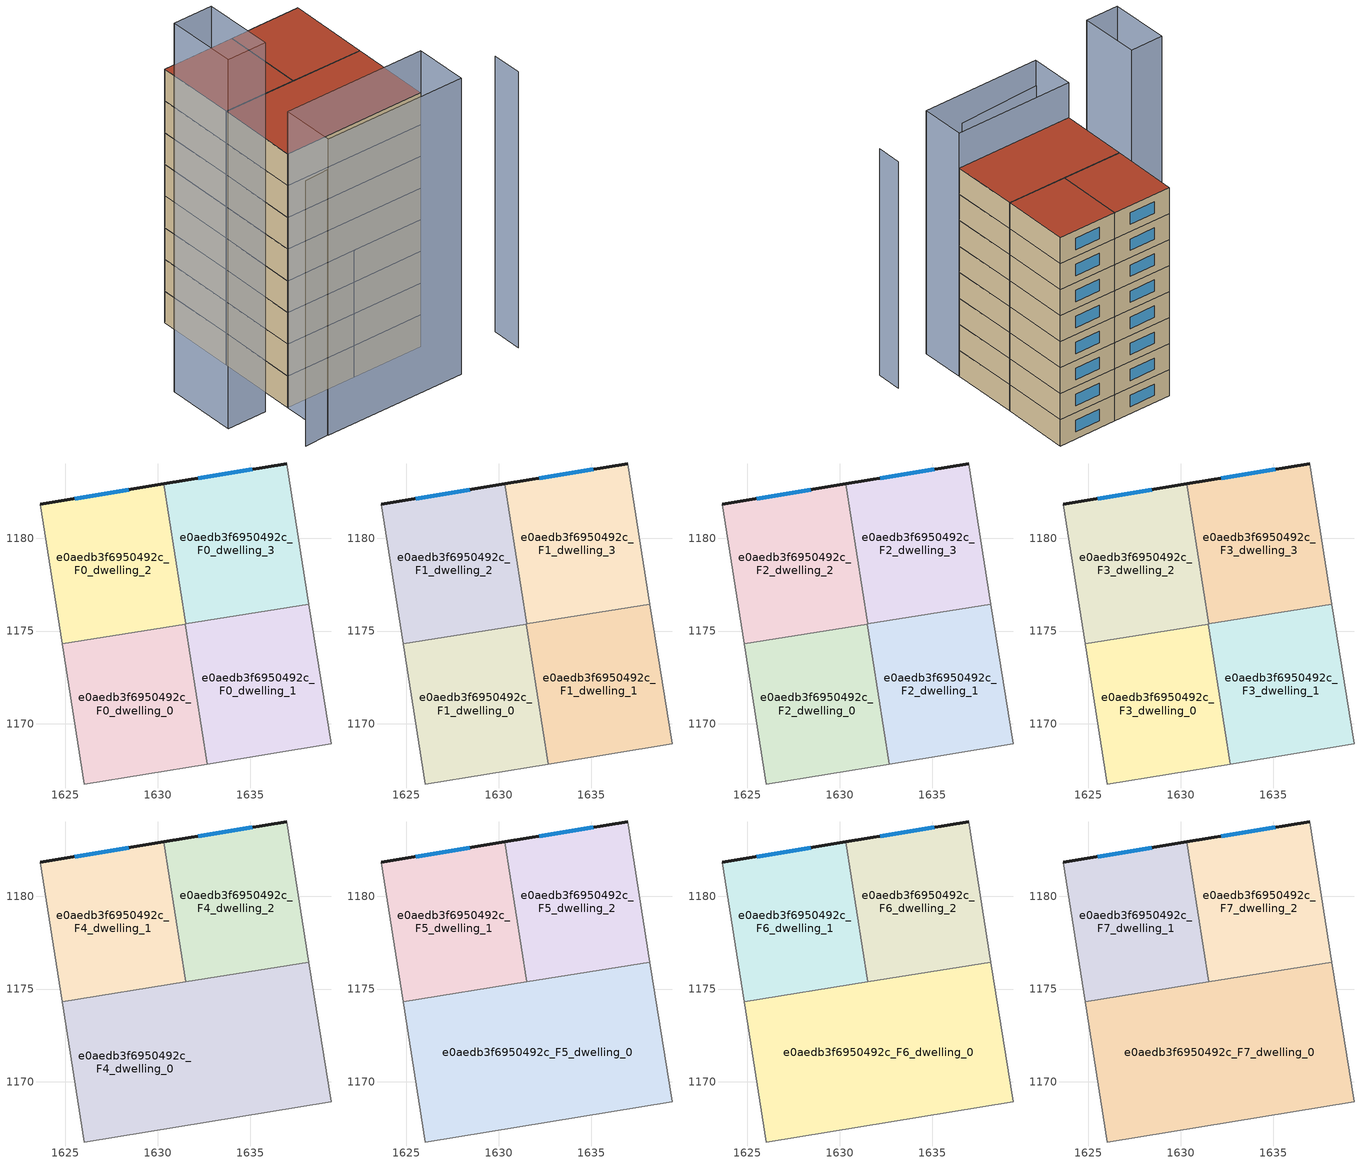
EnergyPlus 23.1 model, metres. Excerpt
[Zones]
e0aedb3f6950492c_F0_dwelling_0
 floor ground (EU_floor_Construction): 1631.48,1175.38 1632.68,1167.82 1626.04,1166.72 1624.84,1174.32 z0
 wall adiabatic (EU_wall_Construction): 1624.84,1174.32 1626.04,1166.72 1632.68,1167.82 z0:3
 wall to e0aedb3f6950492c_F0_dwelling_1 (EU_wall_Construction): 1632.68,1167.82 1631.48,1175.38 z0:3
 wall to e0aedb3f6950492c_F0_dwelling_2 (EU_wall_Construction): 1631.48,1175.38 1624.84,1174.32 z0:3
e0aedb3f6950492c_F0_dwelling_1
 floor ground (EU_floor_Construction): 1638.16,1176.44 1639.35,1168.92 1632.68,1167.82 1631.48,1175.38 z0
 wall adiabatic (EU_wall_Construction): 1632.68,1167.82 1639.35,1168.92 1638.16,1176.44 z0:3
 wall to e0aedb3f6950492c_F0_dwelling_3 (EU_wall_Construction): 1638.16,1176.44 1631.52,1175.38 z0:3
 wall to e0aedb3f6950492c_F0_dwelling_2 (EU_wall_Construction): 1631.52,1175.38 1631.48,1175.38 z0:3
e0aedb3f6950492c_F0_dwelling_2
 floor ground (EU_floor_Construction): 1630.32,1182.94 1631.52,1175.38 1624.84,1174.32 1623.65,1181.84 z0
 wall outside (EU_wall_Construction): 1630.32,1182.94 1623.65,1181.84 z0:3
 wall adiabatic (EU_wall_Construction): 1623.65,1181.84 1624.84,1174.32 z0:3
 wall to e0aedb3f6950492c_F0_dwelling_3 (EU_wall_Construction): 1631.52,1175.38 1630.32,1182.94 z0:3
 window (EU_Window_Construction): 1628.45,1182.63 1625.51,1182.14 z0.84:2.16
e0aedb3f6950492c_F0_dwelling_3
 floor ground (EU_floor_Construction): 1636.95,1184.03 1638.16,1176.44 1631.52,1175.38 1630.32,1182.94 z0
 wall outside (EU_wall_Construction): 1636.95,1184.03 1630.32,1182.94 z0:3
 wall adiabatic (EU_wall_Construction): 1638.16,1176.44 1636.95,1184.03 z0:3
 window (EU_Window_Construction): 1635.1,1183.73 1632.18,1183.25 z0.84:2.16
e0aedb3f6950492c_F1_dwelling_0
 floor to e0aedb3f6950492c_F0_dwelling_0 (EU_floor_Construction): 1631.48,1175.38 1632.68,1167.82 1626.04,1166.72 1624.84,1174.32 z3
 wall adiabatic (EU_wall_Construction): 1624.84,1174.32 1626.04,1166.72 1632.68,1167.82 z3:6
 wall to e0aedb3f6950492c_F1_dwelling_1 (EU_wall_Construction): 1632.68,1167.82 1631.48,1175.38 z3:6
 wall to e0aedb3f6950492c_F1_dwelling_2 (EU_wall_Construction): 1631.48,1175.38 1624.84,1174.32 z3:6
e0aedb3f6950492c_F1_dwelling_1
 floor to e0aedb3f6950492c_F0_dwelling_1 (EU_floor_Construction): 1638.16,1176.44 1639.35,1168.92 1632.68,1167.82 1631.48,1175.38 z3
 wall adiabatic (EU_wall_Construction): 1632.68,1167.82 1639.35,1168.92 1638.16,1176.44 z3:6
 wall to e0aedb3f6950492c_F1_dwelling_3 (EU_wall_Construction): 1638.16,1176.44 1631.52,1175.38 z3:6
 wall to e0aedb3f6950492c_F1_dwelling_2 (EU_wall_Construction): 1631.52,1175.38 1631.48,1175.38 z3:6
e0aedb3f6950492c_F1_dwelling_2
 floor to e0aedb3f6950492c_F0_dwelling_2 (EU_floor_Construction): 1630.32,1182.94 1631.52,1175.38 1624.84,1174.32 1623.65,1181.84 z3
 wall outside (EU_wall_Construction): 1630.32,1182.94 1623.65,1181.84 z3:6
 wall adiabatic (EU_wall_Construction): 1623.65,1181.84 1624.84,1174.32 z3:6
 wall to e0aedb3f6950492c_F1_dwelling_3 (EU_wall_Construction): 1631.52,1175.38 1630.32,1182.94 z3:6
 window (EU_Window_Construction): 1628.45,1182.63 1625.51,1182.14 z3.84:5.16
e0aedb3f6950492c_F1_dwelling_3
 floor to e0aedb3f6950492c_F0_dwelling_3 (EU_floor_Construction): 1636.95,1184.03 1638.16,1176.44 1631.52,1175.38 1630.32,1182.94 z3
 wall outside (EU_wall_Construction): 1636.95,1184.03 1630.32,1182.94 z3:6
 wall adiabatic (EU_wall_Construction): 1638.16,1176.44 1636.95,1184.03 z3:6
 window (EU_Window_Construction): 1635.1,1183.73 1632.18,1183.25 z3.84:5.16
e0aedb3f6950492c_F2_dwelling_0
 floor to e0aedb3f6950492c_F1_dwelling_0 (EU_floor_Construction): 1631.48,1175.38 1632.68,1167.82 1626.04,1166.72 1624.84,1174.32 z6
 wall adiabatic (EU_wall_Construction): 1624.84,1174.32 1626.04,1166.72 1632.68,1167.82 z6:9
 wall to e0aedb3f6950492c_F2_dwelling_1 (EU_wall_Construction): 1632.68,1167.82 1631.48,1175.38 z6:9
 wall to e0aedb3f6950492c_F2_dwelling_2 (EU_wall_Construction): 1631.48,1175.38 1624.84,1174.32 z6:9
e0aedb3f6950492c_F2_dwelling_1
 floor to e0aedb3f6950492c_F1_dwelling_1 (EU_floor_Construction): 1638.16,1176.44 1639.35,1168.92 1632.68,1167.82 1631.48,1175.38 z6
 wall adiabatic (EU_wall_Construction): 1632.68,1167.82 1639.35,1168.92 1638.16,1176.44 z6:9
 wall to e0aedb3f6950492c_F2_dwelling_3 (EU_wall_Construction): 1638.16,1176.44 1631.52,1175.38 z6:9
 wall to e0aedb3f6950492c_F2_dwelling_2 (EU_wall_Construction): 1631.52,1175.38 1631.48,1175.38 z6:9
e0aedb3f6950492c_F2_dwelling_2
 floor to e0aedb3f6950492c_F1_dwelling_2 (EU_floor_Construction): 1630.32,1182.94 1631.52,1175.38 1624.84,1174.32 1623.65,1181.84 z6
 wall outside (EU_wall_Construction): 1630.32,1182.94 1623.65,1181.84 z6:9
 wall adiabatic (EU_wall_Construction): 1623.65,1181.84 1624.84,1174.32 z6:9
 wall to e0aedb3f6950492c_F2_dwelling_3 (EU_wall_Construction): 1631.52,1175.38 1630.32,1182.94 z6:9
 window (EU_Window_Construction): 1628.45,1182.63 1625.51,1182.14 z6.84:8.16
e0aedb3f6950492c_F2_dwelling_3
 floor to e0aedb3f6950492c_F1_dwelling_3 (EU_floor_Construction): 1636.95,1184.03 1638.16,1176.44 1631.52,1175.38 1630.32,1182.94 z6
 wall outside (EU_wall_Construction): 1636.95,1184.03 1630.32,1182.94 z6:9
 wall adiabatic (EU_wall_Construction): 1638.16,1176.44 1636.95,1184.03 z6:9
 window (EU_Window_Construction): 1635.1,1183.73 1632.18,1183.25 z6.84:8.16
e0aedb3f6950492c_F3_dwelling_0
 floor to e0aedb3f6950492c_F2_dwelling_0 (EU_floor_Construction): 1631.48,1175.38 1632.68,1167.82 1626.04,1166.72 1624.84,1174.32 z9
 wall adiabatic (EU_wall_Construction): 1624.84,1174.32 1626.04,1166.72 1632.68,1167.82 z9:12
 wall to e0aedb3f6950492c_F3_dwelling_1 (EU_wall_Construction): 1632.68,1167.82 1631.48,1175.38 z9:12
 wall to e0aedb3f6950492c_F3_dwelling_2 (EU_wall_Construction): 1631.48,1175.38 1624.84,1174.32 z9:12
e0aedb3f6950492c_F3_dwelling_1
 floor to e0aedb3f6950492c_F2_dwelling_1 (EU_floor_Construction): 1638.16,1176.44 1639.35,1168.92 1632.68,1167.82 1631.48,1175.38 z9
 wall adiabatic (EU_wall_Construction): 1632.68,1167.82 1639.35,1168.92 1638.16,1176.44 z9:12
 wall to e0aedb3f6950492c_F3_dwelling_3 (EU_wall_Construction): 1638.16,1176.44 1631.52,1175.38 z9:12
 wall to e0aedb3f6950492c_F3_dwelling_2 (EU_wall_Construction): 1631.52,1175.38 1631.48,1175.38 z9:12
e0aedb3f6950492c_F3_dwelling_2
 floor to e0aedb3f6950492c_F2_dwelling_2 (EU_floor_Construction): 1630.32,1182.94 1631.52,1175.38 1624.84,1174.32 1623.65,1181.84 z9
 wall outside (EU_wall_Construction): 1630.32,1182.94 1623.65,1181.84 z9:12
 wall adiabatic (EU_wall_Construction): 1623.65,1181.84 1624.84,1174.32 z9:12
 wall to e0aedb3f6950492c_F3_dwelling_3 (EU_wall_Construction): 1631.52,1175.38 1630.32,1182.94 z9:12
 window (EU_Window_Construction): 1628.45,1182.63 1625.51,1182.14 z9.84:11.16
e0aedb3f6950492c_F3_dwelling_3
 floor to e0aedb3f6950492c_F2_dwelling_3 (EU_floor_Construction): 1636.95,1184.03 1638.16,1176.44 1631.52,1175.38 1630.32,1182.94 z9
 wall outside (EU_wall_Construction): 1636.95,1184.03 1630.32,1182.94 z9:12
 wall adiabatic (EU_wall_Construction): 1638.16,1176.44 1636.95,1184.03 z9:12
 window (EU_Window_Construction): 1635.1,1183.73 1632.18,1183.25 z9.84:11.16
e0aedb3f6950492c_F4_dwelling_0
 floor to e0aedb3f6950492c_F3_dwelling_0 (EU_floor_Construction): 1631.48,1175.38 1632.68,1167.82 1626.04,1166.72 1624.84,1174.32 z12
 floor to e0aedb3f6950492c_F3_dwelling_1 (EU_floor_Construction): 1638.16,1176.44 1639.35,1168.92 1632.68,1167.82 1631.48,1175.38 1631.5,1175.38 1631.52,1175.38 z12
 wall adiabatic (EU_wall_Construction): 1624.84,1174.32 1626.04,1166.72 1639.35,1168.92 1638.16,1176.44 z12:15
 wall to e0aedb3f6950492c_F4_dwelling_1 (EU_wall_Construction): 1631.52,1175.38 1624.84,1174.32 z12:15
 wall to e0aedb3f6950492c_F4_dwelling_2 (EU_wall_Construction): 1638.16,1176.44 1631.52,1175.38 z12:15
e0aedb3f6950492c_F4_dwelling_1
 floor to e0aedb3f6950492c_F3_dwelling_2 (EU_floor_Construction): 1630.32,1182.94 1631.52,1175.38 1624.84,1174.32 1623.65,1181.84 z12
 wall outside (EU_wall_Construction): 1630.32,1182.94 1623.65,1181.84 z12:15
 wall adiabatic (EU_wall_Construction): 1623.65,1181.84 1624.84,1174.32 z12:15
 wall to e0aedb3f6950492c_F4_dwelling_2 (EU_wall_Construction): 1631.52,1175.38 1630.32,1182.94 z12:15
 window (EU_Window_Construction): 1628.45,1182.63 1625.51,1182.14 z12.84:14.16
e0aedb3f6950492c_F4_dwelling_2
 floor to e0aedb3f6950492c_F3_dwelling_3 (EU_floor_Construction): 1636.95,1184.03 1638.16,1176.44 1631.52,1175.38 1630.32,1182.94 z12
 wall outside (EU_wall_Construction): 1636.95,1184.03 1630.32,1182.94 z12:15
 wall adiabatic (EU_wall_Construction): 1638.16,1176.44 1636.95,1184.03 z12:15
 window (EU_Window_Construction): 1635.1,1183.73 1632.18,1183.25 z12.84:14.16
e0aedb3f6950492c_F5_dwelling_0
 floor to e0aedb3f6950492c_F4_dwelling_0 (EU_floor_Construction): 1638.16,1176.44 1639.35,1168.92 1626.04,1166.72 1624.84,1174.32 z15
 wall adiabatic (EU_wall_Construction): 1624.84,1174.32 1626.04,1166.72 1639.35,1168.92 1638.16,1176.44 z15:18
 wall to e0aedb3f6950492c_F5_dwelling_1 (EU_wall_Construction): 1631.52,1175.38 1624.84,1174.32 z15:18
 wall to e0aedb3f6950492c_F5_dwelling_2 (EU_wall_Construction): 1638.16,1176.44 1631.52,1175.38 z15:18
e0aedb3f6950492c_F5_dwelling_1
 floor to e0aedb3f6950492c_F4_dwelling_1 (EU_floor_Construction): 1630.32,1182.94 1631.52,1175.38 1624.84,1174.32 1623.65,1181.84 z15
 wall outside (EU_wall_Construction): 1630.32,1182.94 1623.65,1181.84 z15:18
 wall adiabatic (EU_wall_Construction): 1623.65,1181.84 1624.84,1174.32 z15:18
 wall to e0aedb3f6950492c_F5_dwelling_2 (EU_wall_Construction): 1631.52,1175.38 1630.32,1182.94 z15:18
 window (EU_Window_Construction): 1628.45,1182.63 1625.51,1182.14 z15.84:17.16
e0aedb3f6950492c_F5_dwelling_2
 floor to e0aedb3f6950492c_F4_dwelling_2 (EU_floor_Construction): 1636.95,1184.03 1638.16,1176.44 1631.52,1175.38 1630.32,1182.94 z15
 wall outside (EU_wall_Construction): 1636.95,1184.03 1630.32,1182.94 z15:18
 wall adiabatic (EU_wall_Construction): 1638.16,1176.44 1636.95,1184.03 z15:18
 window (EU_Window_Construction): 1635.1,1183.73 1632.18,1183.25 z15.84:17.16
e0aedb3f6950492c_F6_dwelling_0
 floor to e0aedb3f6950492c_F5_dwelling_0 (EU_floor_Construction): 1638.16,1176.44 1639.35,1168.92 1626.04,1166.72 1624.84,1174.32 z18
 wall adiabatic (EU_wall_Construction): 1624.84,1174.32 1626.04,1166.72 1639.35,1168.92 1638.16,1176.44 z18:21
 wall to e0aedb3f6950492c_F6_dwelling_1 (EU_wall_Construction): 1631.52,1175.38 1624.84,1174.32 z18:21
 wall to e0aedb3f6950492c_F6_dwelling_2 (EU_wall_Construction): 1638.16,1176.44 1631.52,1175.38 z18:21
e0aedb3f6950492c_F6_dwelling_1
 floor to e0aedb3f6950492c_F5_dwelling_1 (EU_floor_Construction): 1630.32,1182.94 1631.52,1175.38 1624.84,1174.32 1623.65,1181.84 z18
 wall outside (EU_wall_Construction): 1630.32,1182.94 1623.65,1181.84 z18:21
 wall adiabatic (EU_wall_Construction): 1623.65,1181.84 1624.84,1174.32 z18:21
 wall to e0aedb3f6950492c_F6_dwelling_2 (EU_wall_Construction): 1631.52,1175.38 1630.32,1182.94 z18:21
 window (EU_Window_Construction): 1628.45,1182.63 1625.51,1182.14 z18.84:20.16
e0aedb3f6950492c_F6_dwelling_2
 floor to e0aedb3f6950492c_F5_dwelling_2 (EU_floor_Construction): 1636.95,1184.03 1638.16,1176.44 1631.52,1175.38 1630.32,1182.94 z18
 wall outside (EU_wall_Construction): 1636.95,1184.03 1630.32,1182.94 z18:21
 wall adiabatic (EU_wall_Construction): 1638.16,1176.44 1636.95,1184.03 z18:21
 window (EU_Window_Construction): 1635.1,1183.73 1632.18,1183.25 z18.84:20.16
e0aedb3f6950492c_F7_dwelling_0
 floor to e0aedb3f6950492c_F6_dwelling_0 (EU_floor_Construction): 1638.16,1176.44 1639.35,1168.92 1626.04,1166.72 1624.84,1174.32 z21
 wall adiabatic (EU_wall_Construction): 1624.84,1174.32 1626.04,1166.72 1639.35,1168.92 1638.16,1176.44 z21:24
 wall to e0aedb3f6950492c_F7_dwelling_1 (EU_wall_Construction): 1631.52,1175.38 1624.84,1174.32 z21:24
 wall to e0aedb3f6950492c_F7_dwelling_2 (EU_wall_Construction): 1638.16,1176.44 1631.52,1175.38 z21:24
 roof outside (EU_roof_Construction): 1639.35,1168.92 1638.16,1176.44 1624.84,1174.32 1626.04,1166.72 z24
e0aedb3f6950492c_F7_dwelling_1
 floor to e0aedb3f6950492c_F6_dwelling_1 (EU_floor_Construction): 1630.32,1182.94 1631.52,1175.38 1624.84,1174.32 1623.65,1181.84 z21
 wall outside (EU_wall_Construction): 1630.32,1182.94 1623.65,1181.84 z21:24
 wall adiabatic (EU_wall_Construction): 1623.65,1181.84 1624.84,1174.32 z21:24
 wall to e0aedb3f6950492c_F7_dwelling_2 (EU_wall_Construction): 1631.52,1175.38 1630.32,1182.94 z21:24
 window (EU_Window_Construction): 1628.45,1182.63 1625.51,1182.14 z21.84:23.16
 roof outside (EU_roof_Construction): 1631.52,1175.38 1630.32,1182.94 1623.65,1181.84 1624.84,1174.32 z24
e0aedb3f6950492c_F7_dwelling_2
 floor to e0aedb3f6950492c_F6_dwelling_2 (EU_floor_Construction): 1636.95,1184.03 1638.16,1176.44 1631.52,1175.38 1630.32,1182.94 z21
 wall outside (EU_wall_Construction): 1636.95,1184.03 1630.32,1182.94 z21:24
 wall adiabatic (EU_wall_Construction): 1638.16,1176.44 1636.95,1184.03 z21:24
 window (EU_Window_Construction): 1635.1,1183.73 1632.18,1183.25 z21.84:23.16
 roof outside (EU_roof_Construction): 1638.16,1176.44 1636.95,1184.03 1630.32,1182.94 1631.52,1175.38 z24
shading: 1624.58,1161.41 1636.1,1163.87 z0:25.1; 1640.16,1164.02 1626.84,1161.82 / 1626.84,1161.82 1626.03,1166.72 / 1626.03,1166.72 1639.35,1168.92 / 1639.35,1168.92 1640.16,1164.02 z0:28; 1645.86,1164.97 1645.4,1167.78 z0:26.1; 1623.14,1173.73 1624.25,1167.15 / 1624.25,1167.15 1620.54,1166.53 / 1620.54,1166.53 1619.43,1173.1 / 1619.43,1173.1 1623.14,1173.73 z0:34.9
[Building]
EU S2 Campaign: North Axis=0; Terrain=City; Solar Distribution=FullExterior
[Site:Location]
Lyon-Bron: Latitude=45.75; Longitude=5; Time Zone=1; Elevation=198
[SizingPeriod:WeatherFileDays]
AnnualSizingPeriod: Begin Month=1; Begin Day of Month=1; End Month=12; End Day of Month=31; Day of Week for Start Day=Monday; Use Weather File Daylight Saving Period=No; Use Weather File Rain and Snow Indicators=No
[MATERIAL]
EU_InternalMass_Material: Roughness=MediumRough; Thickness=0.1; Conductivity=1; Density=1800; Specific Heat=900; Thermal Absorptance=0.9; Solar Absorptance=0.7; Visible Absorptance=0.7
[MATERIAL:NOMASS] Roughness=MediumRough; Thermal Absorptance=0.9; Solar Absorptance=0.7; Visible Absorptance=0.7
Name | Thermal Resistance
EU_wall_NoMass | 0.776494
EU_roof_NoMass | 0.486893
EU_floor_NoMass | 0.421597
[WINDOWMATERIAL:SIMPLEGLAZINGSYSTEM]
EU_Window_SimpleGlazing: UFactor=4.24961; Solar Heat Gain Coefficient=0.83; Visible Transmittance=0.83
[CONSTRUCTION]
EU_wall_Construction: EU_wall_NoMass
EU_roof_Construction: EU_roof_NoMass
EU_floor_Construction: EU_floor_NoMass
EU_Window_Construction: EU_Window_SimpleGlazing
EU_InternalMass_Construction: EU_InternalMass_Material
[ZONE] Type=1; Multiplier=1; Ceiling Height=autocalculate; Floor Area=autocalculate; Part of Total Floor Area=Yes
Name | Volume
e0aedb3f6950492c_F0_dwelling_0; e0aedb3f6950492c_F1_dwelling_0; e0aedb3f6950492c_F2_dwelling_0; e0aedb3f6950492c_F3_dwelling_0 | 154.816
e0aedb3f6950492c_F4_dwelling_0; e0aedb3f6950492c_F5_dwelling_0; e0aedb3f6950492c_F6_dwelling_0; e0aedb3f6950492c_F7_dwelling_0 | 309.606
e0aedb3f6950492c_F0_dwelling_1; e0aedb3f6950492c_F1_dwelling_1; e0aedb3f6950492c_F2_dwelling_1; e0aedb3f6950492c_F3_dwelling_1 | 154.798
e0aedb3f6950492c_F4_dwelling_1; e0aedb3f6950492c_F5_dwelling_1; e0aedb3f6950492c_F6_dwelling_1; e0aedb3f6950492c_F7_dwelling_1; e0aedb3f6950492c_F0_dwelling_2; e0aedb3f6950492c_F1_dwelling_2; e0aedb3f6950492c_F2_dwelling_2; e0aedb3f6950492c_F3_dwelling_2 | 154.819
e0aedb3f6950492c_F4_dwelling_2; e0aedb3f6950492c_F5_dwelling_2; e0aedb3f6950492c_F6_dwelling_2; e0aedb3f6950492c_F7_dwelling_2; e0aedb3f6950492c_F0_dwelling_3; e0aedb3f6950492c_F1_dwelling_3; e0aedb3f6950492c_F2_dwelling_3; e0aedb3f6950492c_F3_dwelling_3 | 154.835
[INTERNALMASS] Construction=EU_InternalMass_Construction
Name | Zone or ZoneList | Surface Area
e0aedb3f6950492c_F0_dwelling_0_EU_InternalMass | e0aedb3f6950492c_F0_dwelling_0 | 51.605
e0aedb3f6950492c_F0_dwelling_1_EU_InternalMass | e0aedb3f6950492c_F0_dwelling_1 | 51.5998
e0aedb3f6950492c_F0_dwelling_2_EU_InternalMass | e0aedb3f6950492c_F0_dwelling_2 | 51.6064
e0aedb3f6950492c_F0_dwelling_3_EU_InternalMass | e0aedb3f6950492c_F0_dwelling_3 | 51.6117
e0aedb3f6950492c_F1_dwelling_0_EU_InternalMass | e0aedb3f6950492c_F1_dwelling_0 | 51.605
e0aedb3f6950492c_F1_dwelling_1_EU_InternalMass | e0aedb3f6950492c_F1_dwelling_1 | 51.5998
e0aedb3f6950492c_F1_dwelling_2_EU_InternalMass | e0aedb3f6950492c_F1_dwelling_2 | 51.6064
e0aedb3f6950492c_F1_dwelling_3_EU_InternalMass | e0aedb3f6950492c_F1_dwelling_3 | 51.6117
e0aedb3f6950492c_F2_dwelling_0_EU_InternalMass | e0aedb3f6950492c_F2_dwelling_0 | 51.605
e0aedb3f6950492c_F2_dwelling_1_EU_InternalMass | e0aedb3f6950492c_F2_dwelling_1 | 51.5998
e0aedb3f6950492c_F2_dwelling_2_EU_InternalMass | e0aedb3f6950492c_F2_dwelling_2 | 51.6064
e0aedb3f6950492c_F2_dwelling_3_EU_InternalMass | e0aedb3f6950492c_F2_dwelling_3 | 51.6117
e0aedb3f6950492c_F3_dwelling_0_EU_InternalMass | e0aedb3f6950492c_F3_dwelling_0 | 51.605
e0aedb3f6950492c_F3_dwelling_1_EU_InternalMass | e0aedb3f6950492c_F3_dwelling_1 | 51.5998
e0aedb3f6950492c_F3_dwelling_2_EU_InternalMass | e0aedb3f6950492c_F3_dwelling_2 | 51.6064
e0aedb3f6950492c_F3_dwelling_3_EU_InternalMass | e0aedb3f6950492c_F3_dwelling_3 | 51.6117
e0aedb3f6950492c_F4_dwelling_0_EU_InternalMass | e0aedb3f6950492c_F4_dwelling_0 | 103.202
e0aedb3f6950492c_F4_dwelling_1_EU_InternalMass | e0aedb3f6950492c_F4_dwelling_1 | 51.6064
e0aedb3f6950492c_F4_dwelling_2_EU_InternalMass | e0aedb3f6950492c_F4_dwelling_2 | 51.6117
e0aedb3f6950492c_F5_dwelling_0_EU_InternalMass | e0aedb3f6950492c_F5_dwelling_0 | 103.202
e0aedb3f6950492c_F5_dwelling_1_EU_InternalMass | e0aedb3f6950492c_F5_dwelling_1 | 51.6064
e0aedb3f6950492c_F5_dwelling_2_EU_InternalMass | e0aedb3f6950492c_F5_dwelling_2 | 51.6117
e0aedb3f6950492c_F6_dwelling_0_EU_InternalMass | e0aedb3f6950492c_F6_dwelling_0 | 103.202
e0aedb3f6950492c_F6_dwelling_1_EU_InternalMass | e0aedb3f6950492c_F6_dwelling_1 | 51.6064
e0aedb3f6950492c_F6_dwelling_2_EU_InternalMass | e0aedb3f6950492c_F6_dwelling_2 | 51.6117
e0aedb3f6950492c_F7_dwelling_0_EU_InternalMass | e0aedb3f6950492c_F7_dwelling_0 | 103.202
e0aedb3f6950492c_F7_dwelling_1_EU_InternalMass | e0aedb3f6950492c_F7_dwelling_1 | 51.6064
e0aedb3f6950492c_F7_dwelling_2_EU_InternalMass | e0aedb3f6950492c_F7_dwelling_2 | 51.6117
[OTHEREQUIPMENT] Fuel Type=Electricity; Design Level Calculation Method=Watts/Area; Power per Zone Floor Area=1; Fraction Latent=0; Fraction Radiant=0; Fraction Lost=0; Carbon Dioxide Generation Rate=0; EndUse Subcategory=EU_Step8_InternalGains
Name | Zone or ZoneList or Space or SpaceList | Schedule
EU_Step8_InternalGain_e0aedb3f6950492c_F0_dwelling_0_f000 | e0aedb3f6950492c_F0_dwelling_0 | EU_Step8_GainSchedule_e0aedb3f6950492c_F0_dwelling_0_f000
EU_Step8_InternalGain_e0aedb3f6950492c_F0_dwelling_1_f000 | e0aedb3f6950492c_F0_dwelling_1 | EU_Step8_GainSchedule_e0aedb3f6950492c_F0_dwelling_1_f000
EU_Step8_InternalGain_e0aedb3f6950492c_F0_dwelling_2_f000 | e0aedb3f6950492c_F0_dwelling_2 | EU_Step8_GainSchedule_e0aedb3f6950492c_F0_dwelling_2_f000
EU_Step8_InternalGain_e0aedb3f6950492c_F0_dwelling_3_f000 | e0aedb3f6950492c_F0_dwelling_3 | EU_Step8_GainSchedule_e0aedb3f6950492c_F0_dwelling_3_f000
EU_Step8_InternalGain_e0aedb3f6950492c_F1_dwelling_0_f000 | e0aedb3f6950492c_F1_dwelling_0 | EU_Step8_GainSchedule_e0aedb3f6950492c_F1_dwelling_0_f000
EU_Step8_InternalGain_e0aedb3f6950492c_F1_dwelling_1_f000 | e0aedb3f6950492c_F1_dwelling_1 | EU_Step8_GainSchedule_e0aedb3f6950492c_F1_dwelling_1_f000
EU_Step8_InternalGain_e0aedb3f6950492c_F1_dwelling_2_f000 | e0aedb3f6950492c_F1_dwelling_2 | EU_Step8_GainSchedule_e0aedb3f6950492c_F1_dwelling_2_f000
EU_Step8_InternalGain_e0aedb3f6950492c_F1_dwelling_3_f000 | e0aedb3f6950492c_F1_dwelling_3 | EU_Step8_GainSchedule_e0aedb3f6950492c_F1_dwelling_3_f000
EU_Step8_InternalGain_e0aedb3f6950492c_F2_dwelling_0_f000 | e0aedb3f6950492c_F2_dwelling_0 | EU_Step8_GainSchedule_e0aedb3f6950492c_F2_dwelling_0_f000
EU_Step8_InternalGain_e0aedb3f6950492c_F2_dwelling_1_f000 | e0aedb3f6950492c_F2_dwelling_1 | EU_Step8_GainSchedule_e0aedb3f6950492c_F2_dwelling_1_f000
EU_Step8_InternalGain_e0aedb3f6950492c_F2_dwelling_2_f000 | e0aedb3f6950492c_F2_dwelling_2 | EU_Step8_GainSchedule_e0aedb3f6950492c_F2_dwelling_2_f000
EU_Step8_InternalGain_e0aedb3f6950492c_F2_dwelling_3_f000 | e0aedb3f6950492c_F2_dwelling_3 | EU_Step8_GainSchedule_e0aedb3f6950492c_F2_dwelling_3_f000
EU_Step8_InternalGain_e0aedb3f6950492c_F3_dwelling_0_f000 | e0aedb3f6950492c_F3_dwelling_0 | EU_Step8_GainSchedule_e0aedb3f6950492c_F3_dwelling_0_f000
EU_Step8_InternalGain_e0aedb3f6950492c_F3_dwelling_1_f000 | e0aedb3f6950492c_F3_dwelling_1 | EU_Step8_GainSchedule_e0aedb3f6950492c_F3_dwelling_1_f000
EU_Step8_InternalGain_e0aedb3f6950492c_F3_dwelling_2_f000 | e0aedb3f6950492c_F3_dwelling_2 | EU_Step8_GainSchedule_e0aedb3f6950492c_F3_dwelling_2_f000
EU_Step8_InternalGain_e0aedb3f6950492c_F3_dwelling_3_f000 | e0aedb3f6950492c_F3_dwelling_3 | EU_Step8_GainSchedule_e0aedb3f6950492c_F3_dwelling_3_f000
EU_Step8_InternalGain_e0aedb3f6950492c_F4_dwelling_0_f000 | e0aedb3f6950492c_F4_dwelling_0 | EU_Step8_GainSchedule_e0aedb3f6950492c_F4_dwelling_0_f000
EU_Step8_InternalGain_e0aedb3f6950492c_F4_dwelling_1_f000 | e0aedb3f6950492c_F4_dwelling_1 | EU_Step8_GainSchedule_e0aedb3f6950492c_F4_dwelling_1_f000
EU_Step8_InternalGain_e0aedb3f6950492c_F4_dwelling_2_f000 | e0aedb3f6950492c_F4_dwelling_2 | EU_Step8_GainSchedule_e0aedb3f6950492c_F4_dwelling_2_f000
EU_Step8_InternalGain_e0aedb3f6950492c_F5_dwelling_0_f000 | e0aedb3f6950492c_F5_dwelling_0 | EU_Step8_GainSchedule_e0aedb3f6950492c_F5_dwelling_0_f000
EU_Step8_InternalGain_e0aedb3f6950492c_F5_dwelling_1_f000 | e0aedb3f6950492c_F5_dwelling_1 | EU_Step8_GainSchedule_e0aedb3f6950492c_F5_dwelling_1_f000
EU_Step8_InternalGain_e0aedb3f6950492c_F5_dwelling_2_f000 | e0aedb3f6950492c_F5_dwelling_2 | EU_Step8_GainSchedule_e0aedb3f6950492c_F5_dwelling_2_f000
EU_Step8_InternalGain_e0aedb3f6950492c_F6_dwelling_0_f000 | e0aedb3f6950492c_F6_dwelling_0 | EU_Step8_GainSchedule_e0aedb3f6950492c_F6_dwelling_0_f000
EU_Step8_InternalGain_e0aedb3f6950492c_F6_dwelling_1_f000 | e0aedb3f6950492c_F6_dwelling_1 | EU_Step8_GainSchedule_e0aedb3f6950492c_F6_dwelling_1_f000
EU_Step8_InternalGain_e0aedb3f6950492c_F6_dwelling_2_f000 | e0aedb3f6950492c_F6_dwelling_2 | EU_Step8_GainSchedule_e0aedb3f6950492c_F6_dwelling_2_f000
EU_Step8_InternalGain_e0aedb3f6950492c_F7_dwelling_0_f000 | e0aedb3f6950492c_F7_dwelling_0 | EU_Step8_GainSchedule_e0aedb3f6950492c_F7_dwelling_0_f000
EU_Step8_InternalGain_e0aedb3f6950492c_F7_dwelling_1_f000 | e0aedb3f6950492c_F7_dwelling_1 | EU_Step8_GainSchedule_e0aedb3f6950492c_F7_dwelling_1_f000
EU_Step8_InternalGain_e0aedb3f6950492c_F7_dwelling_2_f000 | e0aedb3f6950492c_F7_dwelling_2 | EU_Step8_GainSchedule_e0aedb3f6950492c_F7_dwelling_2_f000
[ZONEVENTILATION:DESIGNFLOWRATE] Schedule=EU_AlwaysOn; Design Flow Rate Calculation Method=AirChanges/Hour; Air Changes per Hour=0.693814; Ventilation Type=Natural; Fan Pressure Rise=0; Fan Total Efficiency=1; Constant Term Coefficient=1; Temperature Term Coefficient=0; Velocity Term Coefficient=0; Velocity Squared Term Coefficient=0; Minimum Indoor Temperature=-100; Maximum Indoor Temperature=100; Delta Temperature=-100; Minimum Outdoor Temperature=-100; Maximum Outdoor Temperature=100; Maximum Wind Speed=40
Name | Zone or ZoneList or Space or SpaceList
EU_ConstantAir_e0aedb3f6950492c_F0_dwelling_0 | e0aedb3f6950492c_F0_dwelling_0
EU_ConstantAir_e0aedb3f6950492c_F0_dwelling_1 | e0aedb3f6950492c_F0_dwelling_1
EU_ConstantAir_e0aedb3f6950492c_F0_dwelling_2 | e0aedb3f6950492c_F0_dwelling_2
EU_ConstantAir_e0aedb3f6950492c_F0_dwelling_3 | e0aedb3f6950492c_F0_dwelling_3
EU_ConstantAir_e0aedb3f6950492c_F1_dwelling_0 | e0aedb3f6950492c_F1_dwelling_0
EU_ConstantAir_e0aedb3f6950492c_F1_dwelling_1 | e0aedb3f6950492c_F1_dwelling_1
EU_ConstantAir_e0aedb3f6950492c_F1_dwelling_2 | e0aedb3f6950492c_F1_dwelling_2
EU_ConstantAir_e0aedb3f6950492c_F1_dwelling_3 | e0aedb3f6950492c_F1_dwelling_3
EU_ConstantAir_e0aedb3f6950492c_F2_dwelling_0 | e0aedb3f6950492c_F2_dwelling_0
EU_ConstantAir_e0aedb3f6950492c_F2_dwelling_1 | e0aedb3f6950492c_F2_dwelling_1
EU_ConstantAir_e0aedb3f6950492c_F2_dwelling_2 | e0aedb3f6950492c_F2_dwelling_2
EU_ConstantAir_e0aedb3f6950492c_F2_dwelling_3 | e0aedb3f6950492c_F2_dwelling_3
EU_ConstantAir_e0aedb3f6950492c_F3_dwelling_0 | e0aedb3f6950492c_F3_dwelling_0
EU_ConstantAir_e0aedb3f6950492c_F3_dwelling_1 | e0aedb3f6950492c_F3_dwelling_1
EU_ConstantAir_e0aedb3f6950492c_F3_dwelling_2 | e0aedb3f6950492c_F3_dwelling_2
EU_ConstantAir_e0aedb3f6950492c_F3_dwelling_3 | e0aedb3f6950492c_F3_dwelling_3
EU_ConstantAir_e0aedb3f6950492c_F4_dwelling_0 | e0aedb3f6950492c_F4_dwelling_0
EU_ConstantAir_e0aedb3f6950492c_F4_dwelling_1 | e0aedb3f6950492c_F4_dwelling_1
EU_ConstantAir_e0aedb3f6950492c_F4_dwelling_2 | e0aedb3f6950492c_F4_dwelling_2
EU_ConstantAir_e0aedb3f6950492c_F5_dwelling_0 | e0aedb3f6950492c_F5_dwelling_0
EU_ConstantAir_e0aedb3f6950492c_F5_dwelling_1 | e0aedb3f6950492c_F5_dwelling_1
EU_ConstantAir_e0aedb3f6950492c_F5_dwelling_2 | e0aedb3f6950492c_F5_dwelling_2
EU_ConstantAir_e0aedb3f6950492c_F6_dwelling_0 | e0aedb3f6950492c_F6_dwelling_0
EU_ConstantAir_e0aedb3f6950492c_F6_dwelling_1 | e0aedb3f6950492c_F6_dwelling_1
EU_ConstantAir_e0aedb3f6950492c_F6_dwelling_2 | e0aedb3f6950492c_F6_dwelling_2
EU_ConstantAir_e0aedb3f6950492c_F7_dwelling_0 | e0aedb3f6950492c_F7_dwelling_0
EU_ConstantAir_e0aedb3f6950492c_F7_dwelling_1 | e0aedb3f6950492c_F7_dwelling_1
EU_ConstantAir_e0aedb3f6950492c_F7_dwelling_2 | e0aedb3f6950492c_F7_dwelling_2
[HVACTEMPLATE:THERMOSTAT] Constant Heating Setpoint=20; Constant Cooling Setpoint=50
EU_HeatOnly_e0aedb3f6950492c_F0_dwelling_0; EU_HeatOnly_e0aedb3f6950492c_F0_dwelling_1; EU_HeatOnly_e0aedb3f6950492c_F0_dwelling_2; EU_HeatOnly_e0aedb3f6950492c_F0_dwelling_3; EU_HeatOnly_e0aedb3f6950492c_F1_dwelling_0; EU_HeatOnly_e0aedb3f6950492c_F1_dwelling_1; EU_HeatOnly_e0aedb3f6950492c_F1_dwelling_2; EU_HeatOnly_e0aedb3f6950492c_F1_dwelling_3; EU_HeatOnly_e0aedb3f6950492c_F2_dwelling_0; EU_HeatOnly_e0aedb3f6950492c_F2_dwelling_1; EU_HeatOnly_e0aedb3f6950492c_F2_dwelling_2; EU_HeatOnly_e0aedb3f6950492c_F2_dwelling_3; EU_HeatOnly_e0aedb3f6950492c_F3_dwelling_0; EU_HeatOnly_e0aedb3f6950492c_F3_dwelling_1; EU_HeatOnly_e0aedb3f6950492c_F3_dwelling_2; EU_HeatOnly_e0aedb3f6950492c_F3_dwelling_3; EU_HeatOnly_e0aedb3f6950492c_F4_dwelling_0; EU_HeatOnly_e0aedb3f6950492c_F4_dwelling_1; EU_HeatOnly_e0aedb3f6950492c_F4_dwelling_2; EU_HeatOnly_e0aedb3f6950492c_F5_dwelling_0; EU_HeatOnly_e0aedb3f6950492c_F5_dwelling_1; EU_HeatOnly_e0aedb3f6950492c_F5_dwelling_2; EU_HeatOnly_e0aedb3f6950492c_F6_dwelling_0; EU_HeatOnly_e0aedb3f6950492c_F6_dwelling_1; EU_HeatOnly_e0aedb3f6950492c_F6_dwelling_2; EU_HeatOnly_e0aedb3f6950492c_F7_dwelling_0; EU_HeatOnly_e0aedb3f6950492c_F7_dwelling_1; EU_HeatOnly_e0aedb3f6950492c_F7_dwelling_2
[HVACTEMPLATE:ZONE:IDEALLOADSAIRSYSTEM] System Availability Schedule=EU_AlwaysOn; Maximum Heating Supply Air Temperature=50; Minimum Cooling Supply Air Temperature=13; Maximum Heating Supply Air Humidity Ratio=0.0156; Minimum Cooling Supply Air Humidity Ratio=0.0077; Heating Limit=NoLimit; Cooling Limit=NoLimit; Heating Availability Schedule=EU_AlwaysOn; Cooling Availability Schedule=EU_CoolingOff; Dehumidification Control Type=ConstantSensibleHeatRatio; Cooling Sensible Heat Ratio=0.7; Dehumidification Setpoint=60; Humidification Control Type=None; Humidification Setpoint=30; Outdoor Air Method=None; Outdoor Air Flow Rate per Person=0.00944; Outdoor Air Flow Rate per Zone Floor Area=0; Outdoor Air Flow Rate per Zone=0; Demand Controlled Ventilation Type=None; Outdoor Air Economizer Type=NoEconomizer; Heat Recovery Type=None; Sensible Heat Recovery Effectiveness=0.7; Latent Heat Recovery Effectiveness=0.65
Name | Template Thermostat
e0aedb3f6950492c_F0_dwelling_0 | EU_HeatOnly_e0aedb3f6950492c_F0_dwelling_0
e0aedb3f6950492c_F0_dwelling_1 | EU_HeatOnly_e0aedb3f6950492c_F0_dwelling_1
e0aedb3f6950492c_F0_dwelling_2 | EU_HeatOnly_e0aedb3f6950492c_F0_dwelling_2
e0aedb3f6950492c_F0_dwelling_3 | EU_HeatOnly_e0aedb3f6950492c_F0_dwelling_3
e0aedb3f6950492c_F1_dwelling_0 | EU_HeatOnly_e0aedb3f6950492c_F1_dwelling_0
e0aedb3f6950492c_F1_dwelling_1 | EU_HeatOnly_e0aedb3f6950492c_F1_dwelling_1
e0aedb3f6950492c_F1_dwelling_2 | EU_HeatOnly_e0aedb3f6950492c_F1_dwelling_2
e0aedb3f6950492c_F1_dwelling_3 | EU_HeatOnly_e0aedb3f6950492c_F1_dwelling_3
e0aedb3f6950492c_F2_dwelling_0 | EU_HeatOnly_e0aedb3f6950492c_F2_dwelling_0
e0aedb3f6950492c_F2_dwelling_1 | EU_HeatOnly_e0aedb3f6950492c_F2_dwelling_1
e0aedb3f6950492c_F2_dwelling_2 | EU_HeatOnly_e0aedb3f6950492c_F2_dwelling_2
e0aedb3f6950492c_F2_dwelling_3 | EU_HeatOnly_e0aedb3f6950492c_F2_dwelling_3
e0aedb3f6950492c_F3_dwelling_0 | EU_HeatOnly_e0aedb3f6950492c_F3_dwelling_0
e0aedb3f6950492c_F3_dwelling_1 | EU_HeatOnly_e0aedb3f6950492c_F3_dwelling_1
e0aedb3f6950492c_F3_dwelling_2 | EU_HeatOnly_e0aedb3f6950492c_F3_dwelling_2
e0aedb3f6950492c_F3_dwelling_3 | EU_HeatOnly_e0aedb3f6950492c_F3_dwelling_3
e0aedb3f6950492c_F4_dwelling_0 | EU_HeatOnly_e0aedb3f6950492c_F4_dwelling_0
e0aedb3f6950492c_F4_dwelling_1 | EU_HeatOnly_e0aedb3f6950492c_F4_dwelling_1
e0aedb3f6950492c_F4_dwelling_2 | EU_HeatOnly_e0aedb3f6950492c_F4_dwelling_2
e0aedb3f6950492c_F5_dwelling_0 | EU_HeatOnly_e0aedb3f6950492c_F5_dwelling_0
e0aedb3f6950492c_F5_dwelling_1 | EU_HeatOnly_e0aedb3f6950492c_F5_dwelling_1
e0aedb3f6950492c_F5_dwelling_2 | EU_HeatOnly_e0aedb3f6950492c_F5_dwelling_2
e0aedb3f6950492c_F6_dwelling_0 | EU_HeatOnly_e0aedb3f6950492c_F6_dwelling_0
e0aedb3f6950492c_F6_dwelling_1 | EU_HeatOnly_e0aedb3f6950492c_F6_dwelling_1
e0aedb3f6950492c_F6_dwelling_2 | EU_HeatOnly_e0aedb3f6950492c_F6_dwelling_2
e0aedb3f6950492c_F7_dwelling_0 | EU_HeatOnly_e0aedb3f6950492c_F7_dwelling_0
e0aedb3f6950492c_F7_dwelling_1 | EU_HeatOnly_e0aedb3f6950492c_F7_dwelling_1
e0aedb3f6950492c_F7_dwelling_2 | EU_HeatOnly_e0aedb3f6950492c_F7_dwelling_2
[SIZING:ZONE] Zone Cooling Design Supply Air Temperature Input Method=SupplyAirTemperature; Zone Cooling Design Supply Air Temperature=13; Zone Heating Design Supply Air Temperature Input Method=SupplyAirTemperature; Zone Heating Design Supply Air Temperature=50; Zone Cooling Design Supply Air Humidity Ratio=0.008; Zone Heating Design Supply Air Humidity Ratio=0.008; Cooling Design Air Flow Method=DesignDay; Cooling Design Air Flow Rate=0; Cooling Minimum Air Flow per Zone Floor Area=0.000762; Cooling Minimum Air Flow=0; Cooling Minimum Air Flow Fraction=0.2; Heating Design Air Flow Method=DesignDay; Heating Design Air Flow Rate=0; Heating Maximum Air Flow per Zone Floor Area=0.002032; Heating Maximum Air Flow=0.141576; Heating Maximum Air Flow Fraction=0.3; Account for Dedicated Outdoor Air System=No; Dedicated Outdoor Air System Control Strategy=NeutralSupplyAir; Dedicated Outdoor Air Low Setpoint Temperature for Design=autosize; Dedicated Outdoor Air High Setpoint Temperature for Design=autosize; Zone Load Sizing Method=Sensible Load Only No Latent Load; Zone Latent Cooling Design Supply Air Humidity Ratio Input Method=HumidityRatioDifference; Zone Cooling Design Supply Air Humidity Ratio Difference=0.005; Zone Latent Heating Design Supply Air Humidity Ratio Input Method=HumidityRatioDifference; Zone Humidification Design Supply Air Humidity Ratio Difference=0.005
e0aedb3f6950492c_F0_dwelling_0; e0aedb3f6950492c_F0_dwelling_1; e0aedb3f6950492c_F0_dwelling_2; e0aedb3f6950492c_F0_dwelling_3; e0aedb3f6950492c_F1_dwelling_0; e0aedb3f6950492c_F1_dwelling_1; e0aedb3f6950492c_F1_dwelling_2; e0aedb3f6950492c_F1_dwelling_3; e0aedb3f6950492c_F2_dwelling_0; e0aedb3f6950492c_F2_dwelling_1; e0aedb3f6950492c_F2_dwelling_2; e0aedb3f6950492c_F2_dwelling_3; e0aedb3f6950492c_F3_dwelling_0; e0aedb3f6950492c_F3_dwelling_1; e0aedb3f6950492c_F3_dwelling_2; e0aedb3f6950492c_F3_dwelling_3; e0aedb3f6950492c_F4_dwelling_0; e0aedb3f6950492c_F4_dwelling_1; e0aedb3f6950492c_F4_dwelling_2; e0aedb3f6950492c_F5_dwelling_0; e0aedb3f6950492c_F5_dwelling_1; e0aedb3f6950492c_F5_dwelling_2; e0aedb3f6950492c_F6_dwelling_0; e0aedb3f6950492c_F6_dwelling_1; e0aedb3f6950492c_F6_dwelling_2; e0aedb3f6950492c_F7_dwelling_0; e0aedb3f6950492c_F7_dwelling_1; e0aedb3f6950492c_F7_dwelling_2
[SCHEDULE:CONSTANT]
Name | Hourly Value
EU_AlwaysOn | 1
EU_CoolingOff | 0
[SCHEDULE:FILE] Column Number=1; Rows to Skip at Top=0; Number of Hours of Data=8760; Column Separator=Comma; Interpolate to Timestep=No; Minutes per Item=60; Adjust Schedule for Daylight Savings=Yes
Name | File
EU_Step8_GainSchedule_e0aedb3f6950492c_F0_dwelling_0_f000 | ../../schedules/e0aedb3f6950492c/e0aedb3f6950492c_F0_dwelling_0_f000_gain.csv
EU_Step8_GainSchedule_e0aedb3f6950492c_F0_dwelling_1_f000 | ../../schedules/e0aedb3f6950492c/e0aedb3f6950492c_F0_dwelling_1_f000_gain.csv
EU_Step8_GainSchedule_e0aedb3f6950492c_F0_dwelling_2_f000 | ../../schedules/e0aedb3f6950492c/e0aedb3f6950492c_F0_dwelling_2_f000_gain.csv
EU_Step8_GainSchedule_e0aedb3f6950492c_F0_dwelling_3_f000 | ../../schedules/e0aedb3f6950492c/e0aedb3f6950492c_F0_dwelling_3_f000_gain.csv
EU_Step8_GainSchedule_e0aedb3f6950492c_F1_dwelling_0_f000 | ../../schedules/e0aedb3f6950492c/e0aedb3f6950492c_F1_dwelling_0_f000_gain.csv
EU_Step8_GainSchedule_e0aedb3f6950492c_F1_dwelling_1_f000 | ../../schedules/e0aedb3f6950492c/e0aedb3f6950492c_F1_dwelling_1_f000_gain.csv
EU_Step8_GainSchedule_e0aedb3f6950492c_F1_dwelling_2_f000 | ../../schedules/e0aedb3f6950492c/e0aedb3f6950492c_F1_dwelling_2_f000_gain.csv
EU_Step8_GainSchedule_e0aedb3f6950492c_F1_dwelling_3_f000 | ../../schedules/e0aedb3f6950492c/e0aedb3f6950492c_F1_dwelling_3_f000_gain.csv
EU_Step8_GainSchedule_e0aedb3f6950492c_F2_dwelling_0_f000 | ../../schedules/e0aedb3f6950492c/e0aedb3f6950492c_F2_dwelling_0_f000_gain.csv
EU_Step8_GainSchedule_e0aedb3f6950492c_F2_dwelling_1_f000 | ../../schedules/e0aedb3f6950492c/e0aedb3f6950492c_F2_dwelling_1_f000_gain.csv
EU_Step8_GainSchedule_e0aedb3f6950492c_F2_dwelling_2_f000 | ../../schedules/e0aedb3f6950492c/e0aedb3f6950492c_F2_dwelling_2_f000_gain.csv
EU_Step8_GainSchedule_e0aedb3f6950492c_F2_dwelling_3_f000 | ../../schedules/e0aedb3f6950492c/e0aedb3f6950492c_F2_dwelling_3_f000_gain.csv
EU_Step8_GainSchedule_e0aedb3f6950492c_F3_dwelling_0_f000 | ../../schedules/e0aedb3f6950492c/e0aedb3f6950492c_F3_dwelling_0_f000_gain.csv
EU_Step8_GainSchedule_e0aedb3f6950492c_F3_dwelling_1_f000 | ../../schedules/e0aedb3f6950492c/e0aedb3f6950492c_F3_dwelling_1_f000_gain.csv
EU_Step8_GainSchedule_e0aedb3f6950492c_F3_dwelling_2_f000 | ../../schedules/e0aedb3f6950492c/e0aedb3f6950492c_F3_dwelling_2_f000_gain.csv
EU_Step8_GainSchedule_e0aedb3f6950492c_F3_dwelling_3_f000 | ../../schedules/e0aedb3f6950492c/e0aedb3f6950492c_F3_dwelling_3_f000_gain.csv
EU_Step8_GainSchedule_e0aedb3f6950492c_F4_dwelling_0_f000 | ../../schedules/e0aedb3f6950492c/e0aedb3f6950492c_F4_dwelling_0_f000_gain.csv
EU_Step8_GainSchedule_e0aedb3f6950492c_F4_dwelling_1_f000 | ../../schedules/e0aedb3f6950492c/e0aedb3f6950492c_F4_dwelling_1_f000_gain.csv
EU_Step8_GainSchedule_e0aedb3f6950492c_F4_dwelling_2_f000 | ../../schedules/e0aedb3f6950492c/e0aedb3f6950492c_F4_dwelling_2_f000_gain.csv
EU_Step8_GainSchedule_e0aedb3f6950492c_F5_dwelling_0_f000 | ../../schedules/e0aedb3f6950492c/e0aedb3f6950492c_F5_dwelling_0_f000_gain.csv
EU_Step8_GainSchedule_e0aedb3f6950492c_F5_dwelling_1_f000 | ../../schedules/e0aedb3f6950492c/e0aedb3f6950492c_F5_dwelling_1_f000_gain.csv
EU_Step8_GainSchedule_e0aedb3f6950492c_F5_dwelling_2_f000 | ../../schedules/e0aedb3f6950492c/e0aedb3f6950492c_F5_dwelling_2_f000_gain.csv
EU_Step8_GainSchedule_e0aedb3f6950492c_F6_dwelling_0_f000 | ../../schedules/e0aedb3f6950492c/e0aedb3f6950492c_F6_dwelling_0_f000_gain.csv
EU_Step8_GainSchedule_e0aedb3f6950492c_F6_dwelling_1_f000 | ../../schedules/e0aedb3f6950492c/e0aedb3f6950492c_F6_dwelling_1_f000_gain.csv
EU_Step8_GainSchedule_e0aedb3f6950492c_F6_dwelling_2_f000 | ../../schedules/e0aedb3f6950492c/e0aedb3f6950492c_F6_dwelling_2_f000_gain.csv
EU_Step8_GainSchedule_e0aedb3f6950492c_F7_dwelling_0_f000 | ../../schedules/e0aedb3f6950492c/e0aedb3f6950492c_F7_dwelling_0_f000_gain.csv
EU_Step8_GainSchedule_e0aedb3f6950492c_F7_dwelling_1_f000 | ../../schedules/e0aedb3f6950492c/e0aedb3f6950492c_F7_dwelling_1_f000_gain.csv
EU_Step8_GainSchedule_e0aedb3f6950492c_F7_dwelling_2_f000 | ../../schedules/e0aedb3f6950492c/e0aedb3f6950492c_F7_dwelling_2_f000_gain.csv
